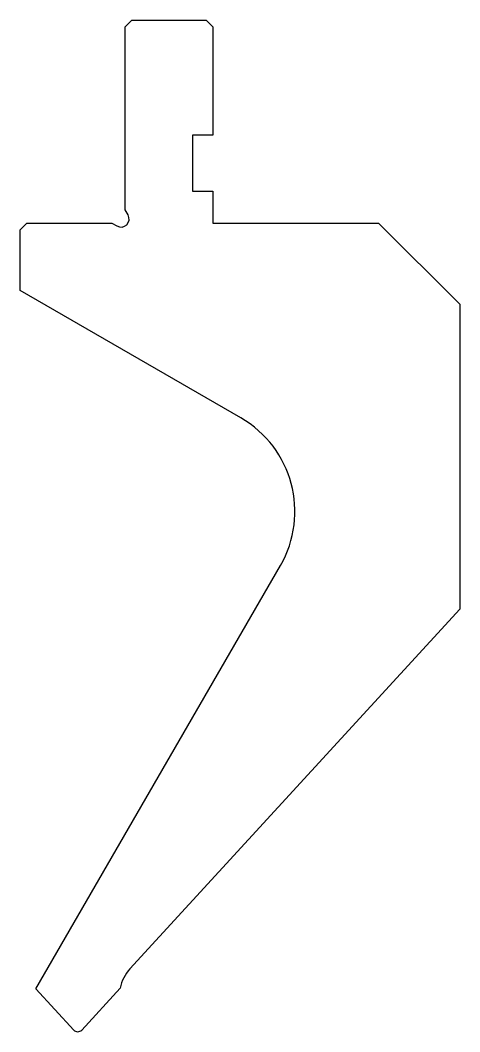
# Model space of a CAD drawing. Header units: millimetres. Extents: x 1483 to 1548, y 1049 to 1198.
import ezdxf

# ---------------------------------------------------------------- set-up
doc = ezdxf.new("R2010")
doc.units = ezdxf.units.MM
doc.layers.add('Default', color=7, linetype='Continuous')

msp = doc.modelspace()

# ---------------------------------------------------------------- linework, layer by layer
at = {"layer": 'Default'}
for p, q in [((1498.62, 1197.18), (1499.62, 1198.18)), ((1499.62, 1198.18), (1510.62, 1198.18)), ((1510.62, 1198.18), (1511.62, 1197.18)), ((1498.62, 1170.14), (1498.62, 1197.18)), ((1511.62, 1197.18), (1511.62, 1181.18)), ((1511.62, 1181.18), (1508.62, 1181.18)), ((1508.62, 1181.18), (1508.62, 1172.88)), ((1508.62, 1172.88), (1511.62, 1172.88)), ((1511.62, 1172.88), (1511.62, 1168.18)), ((1499.06, 1169.38), (1498.62, 1170.14)), ((1483.12, 1167.18), (1484.12, 1168.18)), ((1484.12, 1168.18), (1496.66, 1168.18)), ((1496.66, 1168.18), (1497.42, 1167.74)), ((1511.62, 1168.18), (1536.12, 1168.18)), ((1536.12, 1168.18), (1548.12, 1156.18)), ((1483.12, 1158.18), (1483.12, 1167.18)), ((1515.74, 1139.35), (1483.12, 1158.18)), ((1548.12, 1156.18), (1548.12, 1111.05)), ((1485.45, 1054.88), (1521.6, 1117.49)), ((1548.12, 1111.05), (1499.35, 1057.83)), ((1491.03, 1048.79), (1485.45, 1054.88)), ((1497.9, 1055), (1492.21, 1048.79))]:
    msp.add_line(p, q, dxfattribs=at)
for centre, radius, start, end in [((1498.02, 1168.78), 1.2, 240, 30), ((1507.74, 1125.49), 16, 330, 60), ((1503.77, 1053.78), 6, 137.5, 168.2561), ((1491.62, 1049.33), 0.8, 222.5, 317.5)]:
    msp.add_arc(centre, radius, start, end, dxfattribs=at)

doc.saveas('drawing.dxf')
